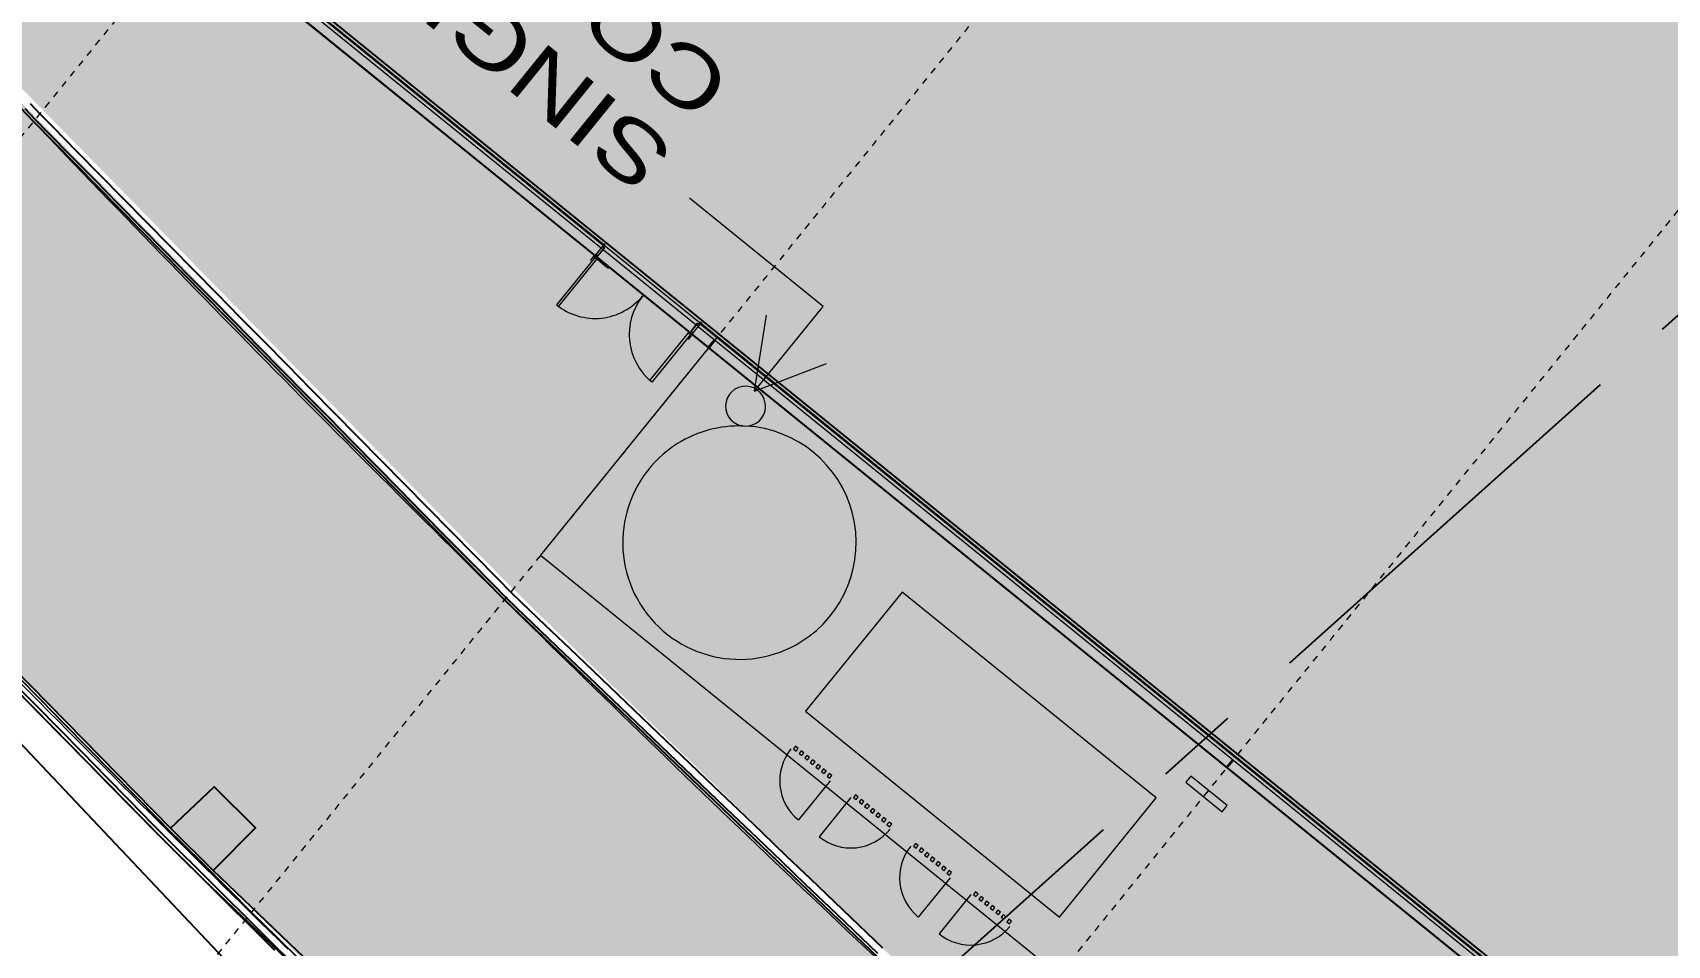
# Model space of a CAD drawing. Header units: metres. Extents: x 507649 to 508899, y 6966965 to 6967377.
# Drawn here: x 507821.78 to 507846.29, y 6967119.62 to 6967133.3 of the extents above; entities that cross this region are included whole.
import ezdxf

# ---------------------------------------------------------------- set-up
doc = ezdxf.new("R2010")
doc.units = ezdxf.units.M
for name, pattern in [('CENTER2', [10, 6.25, -1.25, 1.25, -1.25]), ('Grid Line', [2.1, 1.2, -0.3, 0.3, -0.3]), ('Overhead', [0.004, 0.0025, -0.0015])]:
    doc.linetypes.add(name, pattern=pattern)
doc.layers.get('DEFPOINTS').update_dxf_attribs({"color": 11})
doc.layers.add('_PROP-BDY', color=6, linetype='Continuous', plot=False)
for name, color, linetype, lineweight in [('A-DETL', 252, 'Continuous', 15), ('A-DOOR', 252, 'Continuous', 5), ('A-DOOR-FRAM', 252, 'Continuous', 5), ('A-FLOR', 252, 'Continuous', 5), ('A-FLOR-OVHD', 252, 'Overhead', 5), ('A-GENM', 252, 'Continuous', 5), ('A-WALL', 252, 'Continuous', 5), ('A-WALL-FNSH', 252, 'Continuous', 5), ('F-FIRE', 252, 'Continuous', 5), ('P-EQPM', 252, 'Continuous', 5)]:
    doc.layers.add(name, color=color, linetype=linetype, lineweight=lineweight)
for name, color, linetype in [('C_ARCH_BUILDING_OUTLINE', 5, 'Continuous'), ('C_TEXT_2.5', 7, 'Continuous'), ('EWS_BATTER TOP', 30, 'EARTHWORKS_Batter Ticks 1'), ('HATCH_PAVEMENT_CARPARK', 254, 'Continuous'), ('KRB_LIP', 6, 'Continuous'), ('PAV_CREST SAG', 2, 'Continuous'), ('STRINGS SWD', 81, 'Continuous')]:
    doc.layers.add(name, color=color, linetype=linetype)
doc.layers.add('C_HATCH_PR_BUILDING', color=7, linetype='Continuous', true_color=0xffffff)
doc.layers.add('HATCH_PAVEMENT_FOOTPATH', color=7, linetype='Continuous', true_color=0xffe8a3)
doc.layers.add('G-ANNO-TEXT', color=47, linetype='Continuous', lineweight=5, plot=False)
doc.layers.add('S-GRID', color=47, linetype='Continuous', lineweight=5, plot=False)
doc.styles.add('Arial', font='arial.ttf', dxfattribs={"width": 1.25, "height": 2.75})
doc.linetypes.add('EARTHWORKS_Batter Ticks 1', pattern='A,0.5,[9,ISOCP.shx,S=1,R=0,X=0,Y=0],3,[9,ISOCP.shx,S=0.5,R=0,X=0,Y=0],2.5', length=6)

# ---------------------------------------------------------------- blocks, each defined once
blk = doc.blocks.new('XD_HATCH')
at = {"layer": 'C_HATCH_PR_BUILDING'}
h = blk.add_hatch(color=256, dxfattribs=at)
h.dxf.hatch_style = 1
h.paths.add_polyline_path([(507766.711, 6967255.442), (507736.522, 6967229.203), (507736.707, 6967228.989), (507736.687, 6967228.971), (507782.566, 6967176.226), (507795.661, 6967161.161), (507797.004, 6967162.328), (507817.315, 6967142.708), (507816.19, 6967141.318), (507902.111, 6967071.732), (507911.801, 6967083.72), (507919.918, 6967093.76), (507927.265, 6967102.833), (507888.211, 6967134.462), (507891.102, 6967138.268), (507841.624, 6967217.742), (507824.766, 6967203.095), (507829.311, 6967190.607), (507825.752, 6967187.514), (507795.494, 6967222.404)])
at = {"layer": 'HATCH_PAVEMENT_CARPARK'}
h = blk.add_hatch(color=256, dxfattribs=at)
h.dxf.hatch_style = 1
edge = h.paths.add_edge_path()
edge.add_arc((507820.003, 6967266.085), 90.985, 212.49045, 214.43315, ccw=False)
edge.add_line((507743.26, 6967217.211), (507739.398, 6967223.586))
edge.add_line((507739.398, 6967223.586), (507735.794, 6967229.354))
edge.add_arc((507741.735, 6967233.063), 7.004, 130.4092, 211.9744, ccw=False)
edge.add_line((507737.195, 6967238.395), (507750.654, 6967250.094))
edge.add_line((507750.654, 6967250.094), (507741.05, 6967244.042))
edge.add_line((507741.05, 6967244.042), (507736.887, 6967241.488))
edge.add_line((507736.887, 6967241.488), (507736.596, 6967241.375))
edge.add_line((507736.596, 6967241.375), (507734.55, 6967240.12))
edge.add_line((507734.55, 6967240.12), (507731.321, 6967238.12))
edge.add_line((507731.321, 6967238.12), (507725.641, 6967234.654))
edge.add_line((507725.641, 6967234.654), (507731.043, 6967225.636))
edge.add_line((507731.043, 6967225.636), (507734.314, 6967220.406))
edge.add_line((507734.314, 6967220.406), (507740.71, 6967210.555))
edge.add_arc((507792.018, 6967243.469), 60.957, 212.67978, 223.00419)
edge.add_line((507747.44, 6967201.893), (507760.817, 6967187.542))
edge.add_line((507760.817, 6967187.542), (507809.449, 6967136.334))
edge.add_line((507809.449, 6967136.334), (507818.102, 6967127.228))
edge.add_line((507818.102, 6967127.228), (507823.852, 6967121.378))
edge.add_line((507823.852, 6967121.378), (507824.492, 6967120.745))
edge.add_arc((508006.447, 6967303.151), 257.643, 225.07103, 227.49079)
edge.add_line((507832.355, 6967113.225), (507846.232, 6967101.068))
edge.add_line((507846.232, 6967101.068), (507853.401, 6967095.287))
edge.add_line((507853.401, 6967095.287), (507861.259, 6967089.103))
edge.add_line((507861.259, 6967089.103), (507875.892, 6967078.04))
edge.add_line((507875.892, 6967078.04), (507894.996, 6967066.105))
edge.add_line((507894.996, 6967066.105), (507898.306, 6967064.422))
edge.add_arc((507903.258, 6967076.442), 13, 247.607, 320.5781)
edge.add_line((507913.301, 6967068.186), (507923.209, 6967080.381))
edge.add_line((507923.209, 6967080.381), (507928.884, 6967087.367))
edge.add_line((507928.884, 6967087.367), (507934.503, 6967094.285))
edge.add_arc((507925.6, 6967101.304), 11.338, 321.7466, 356.9562)
edge.add_arc((507925.051, 6967101.301), 11.886, 357.1121, 390.6511)
edge.add_line((507935.276, 6967107.361), (507928.355, 6967118.419))
edge.add_arc((507932.593, 6967121.072), 5, 172.2504, 212.042, ccw=False)
edge.add_line((507927.638, 6967121.746), (507927.905, 6967123.707))
edge.add_line((507927.905, 6967123.707), (507927.905, 6967123.707))
edge.add_line((507927.905, 6967123.707), (507928.222, 6967126.036))
edge.add_line((507928.222, 6967126.036), (507922.15, 6967126.731))
edge.add_line((507922.15, 6967126.731), (507921.982, 6967124.77))
edge.add_line((507921.982, 6967124.77), (507922.008, 6967120.889))
edge.add_arc((507933.653, 6967120.754), 11.645, 179.3346, 190.5058)
edge.add_arc((507935.181, 6967121.115), 13.214, 190.8395, 200.6804)
edge.add_arc((507934.907, 6967121.234), 13.001, 201.5983, 211.6011)
edge.add_line((507923.833, 6967114.422), (507928.422, 6967107.084))
edge.add_arc((507919.474, 6967101.5), 10.548, 18.5241, 31.9651, ccw=False)
edge.add_line((507929.475, 6967104.851), (507929.787, 6967103.654))
edge.add_line((507929.787, 6967103.654), (507929.949, 6967102.428))
edge.add_arc((507919.973, 6967101.735), 10, -10.2075, 3.9733, ccw=False)
edge.add_arc((507921.309, 6967101.319), 8.612, 334.462, 350.9422, ccw=False)
edge.add_line((507929.08, 6967097.606), (507928.501, 6967096.513))
edge.add_line((507928.501, 6967096.513), (507927.791, 6967095.501))
edge.add_line((507927.791, 6967095.501), (507924.256, 6967091.166))
edge.add_line((507924.256, 6967091.166), (507918.568, 6967084.191))
edge.add_line((507918.568, 6967084.191), (507911.58, 6967075.614))
edge.add_line((507911.58, 6967075.614), (507910.645, 6967074.541))
edge.add_line((507910.645, 6967074.541), (507910.131, 6967074.048))
edge.add_line((507910.131, 6967074.048), (507909.863, 6967073.813))
edge.add_line((507909.863, 6967073.813), (507909.587, 6967073.587))
edge.add_line((507909.587, 6967073.587), (507909.304, 6967073.367))
edge.add_line((507909.304, 6967073.367), (507909.013, 6967073.157))
edge.add_line((507909.013, 6967073.157), (507908.416, 6967072.764))
edge.add_line((507908.416, 6967072.764), (507907.795, 6967072.408))
edge.add_line((507907.795, 6967072.408), (507907.154, 6967072.091))
edge.add_line((507907.154, 6967072.091), (507906.825, 6967071.948))
edge.add_line((507906.825, 6967071.948), (507906.493, 6967071.814))
edge.add_line((507906.493, 6967071.814), (507905.816, 6967071.577))
edge.add_line((507905.816, 6967071.577), (507905.127, 6967071.382))
edge.add_line((507905.127, 6967071.382), (507904.429, 6967071.208))
edge.add_line((507904.429, 6967071.208), (507903.012, 6967071.034))
edge.add_line((507903.012, 6967071.034), (507901.581, 6967071.056))
edge.add_line((507901.581, 6967071.056), (507900.489, 6967071.127))
edge.add_line((507900.489, 6967071.127), (507899.41, 6967071.292))
edge.add_line((507899.41, 6967071.292), (507898.989, 6967071.383))
edge.add_line((507898.989, 6967071.383), (507898.134, 6967071.614))
edge.add_line((507898.134, 6967071.614), (507897.297, 6967071.904))
edge.add_line((507897.297, 6967071.904), (507895.368, 6967072.947))
edge.add_line((507895.368, 6967072.947), (507879.298, 6967082.987))
edge.add_line((507879.298, 6967082.987), (507866.995, 6967092.289))
edge.add_line((507866.995, 6967092.289), (507856.54, 6967100.453))
edge.add_line((507856.54, 6967100.453), (507836.168, 6967117.777))
edge.add_line((507836.168, 6967117.777), (507828.863, 6967124.875))
edge.add_line((507828.863, 6967124.875), (507821.037, 6967132.845))
edge.add_line((507821.037, 6967132.845), (507813.741, 6967140.457))
edge.add_line((507813.741, 6967140.457), (507815.658, 6967142.761))
edge.add_line((507815.658, 6967142.761), (507797.065, 6967160.683))
edge.add_line((507797.065, 6967160.683), (507795.715, 6967159.508))
edge.add_line((507795.715, 6967159.508), (507754.472, 6967202.936))
edge.add_line((507754.472, 6967202.936), (507751.459, 6967206.268))
edge.add_arc((507819.868, 6967266.093), 90.877, 214.4857, 221.17028, ccw=False)
at = {"layer": 'HATCH_PAVEMENT_FOOTPATH'}
h = blk.add_hatch(color=256, dxfattribs=at)
h.dxf.hatch_style = 1
h.paths.add_polyline_path([(507816.19, 6967141.318), (507817.315, 6967142.708), (507797.004, 6967162.328), (507795.661, 6967161.161), (507782.566, 6967176.226), (507736.687, 6967228.971), (507736.707, 6967228.989), (507736.521, 6967229.201), (507736.245, 6967228.918), (507736.554, 6967228.404), (507736.811, 6967227.975), (507737.068, 6967227.546), (507737.326, 6967227.118), (507737.583, 6967226.689), (507737.846, 6967226.25), (507738.098, 6967225.832), (507738.355, 6967225.403), (507738.613, 6967224.974), (507738.87, 6967224.546), (507739.128, 6967224.117), (507739.435, 6967223.606), (507739.647, 6967223.266), (507739.913, 6967222.842), (507740.178, 6967222.419), (507740.444, 6967221.995), (507740.709, 6967221.571), (507740.974, 6967221.147), (507741.24, 6967220.723), (507741.411, 6967220.45), (507741.505, 6967220.3), (507741.77, 6967219.876), (507742.035, 6967219.452), (507742.301, 6967219.028), (507742.566, 6967218.604), (507742.831, 6967218.18), (507743.096, 6967217.756), (507743.387, 6967217.291), (507743.629, 6967216.913), (507743.901, 6967216.494), (507744.224, 6967216), (507744.45, 6967215.66), (507744.728, 6967215.246), (507745.084, 6967214.723), (507745.292, 6967214.422), (507745.577, 6967214.012), (507745.865, 6967213.604), (507746.155, 6967213.198), (507746.447, 6967212.793), (507746.741, 6967212.39), (507747.038, 6967211.989), (507747.337, 6967211.589), (507747.638, 6967211.19), (507747.941, 6967210.794), (507748.246, 6967210.399), (507748.554, 6967210.006), (507748.863, 6967209.614), (507749.175, 6967209.224), (507749.489, 6967208.836), (507749.805, 6967208.45), (507750.123, 6967208.065), (507750.444, 6967207.683), (507750.766, 6967207.301), (507751.091, 6967206.922), (507751.417, 6967206.545), (507751.571, 6967206.368), (507751.748, 6967206.173), (507752.418, 6967205.431), (507753.089, 6967204.689), (507753.759, 6967203.947), (507754.582, 6967203.038), (507755.112, 6967202.479), (507755.8, 6967201.754), (507756.489, 6967201.029), (507757.178, 6967200.304), (507757.866, 6967199.579), (507758.555, 6967198.854), (507758.732, 6967198.667), (507759.244, 6967198.129), (507759.932, 6967197.404), (507760.621, 6967196.679), (507761.31, 6967195.953), (507761.998, 6967195.228), (507762.687, 6967194.503), (507763.375, 6967193.778), (507764.064, 6967193.053), (507764.753, 6967192.328), (507765.276, 6967191.777), (507765.441, 6967191.603), (507766.13, 6967190.878), (507766.819, 6967190.153), (507767.507, 6967189.428), (507768.196, 6967188.702), (507768.885, 6967187.977), (507769.573, 6967187.252), (507770.262, 6967186.527), (507770.951, 6967185.802), (507771.639, 6967185.077), (507772.328, 6967184.352), (507773.016, 6967183.627), (507773.705, 6967182.902), (507774.394, 6967182.176), (507775.082, 6967181.451), (507775.771, 6967180.726), (507776.46, 6967180.001), (507777.148, 6967179.276), (507777.837, 6967178.551), (507778.526, 6967177.826), (507779.214, 6967177.101), (507779.903, 6967176.376), (507780.591, 6967175.651), (507781.28, 6967174.925), (507781.969, 6967174.2), (507782.657, 6967173.475), (507783.346, 6967172.75), (507784.035, 6967172.025), (507784.723, 6967171.3), (507785.412, 6967170.575), (507786.101, 6967169.85), (507786.789, 6967169.125), (507787.478, 6967168.399), (507788.166, 6967167.674), (507788.855, 6967166.949), (507789.544, 6967166.224), (507790.232, 6967165.499), (507790.921, 6967164.774), (507791.61, 6967164.049), (507792.298, 6967163.324), (507792.987, 6967162.599), (507793.676, 6967161.874), (507794.364, 6967161.148), (507795.053, 6967160.423), (507795.725, 6967159.716), (507796.281, 6967160.199), (507797.07, 6967160.886), (507797.235, 6967160.727), (507797.955, 6967160.033), (507798.675, 6967159.339), (507799.395, 6967158.645), (507800.115, 6967157.951), (507800.835, 6967157.257), (507801.555, 6967156.563), (507802.275, 6967155.869), (507802.995, 6967155.175), (507803.715, 6967154.481), (507804.435, 6967153.787), (507805.155, 6967153.093), (507805.875, 6967152.399), (507806.595, 6967151.705), (507807.315, 6967151.011), (507808.035, 6967150.317), (507808.755, 6967149.623), (507809.475, 6967148.929), (507810.195, 6967148.235), (507810.915, 6967147.541), (507811.635, 6967146.847), (507812.355, 6967146.153), (507813.074, 6967145.459), (507813.794, 6967144.765), (507814.514, 6967144.071), (507815.234, 6967143.377), (507815.861, 6967142.774), (507815.606, 6967142.459), (507814.977, 6967141.681), (507814.348, 6967140.904), (507813.941, 6967140.466), (507814.091, 6967140.308), (507816.88, 6967137.44), (507817.569, 6967136.715), (507818.257, 6967135.99), (507818.946, 6967135.265), (507819.635, 6967134.54), (507820.323, 6967133.815), (507821.145, 6967132.95), (507821.708, 6967132.376), (507822.409, 6967131.662), (507823.11, 6967130.949), (507823.81, 6967130.235), (507824.511, 6967129.521), (507825.211, 6967128.808), (507825.912, 6967128.094), (507826.613, 6967127.381), (507827.313, 6967126.667), (507828.014, 6967125.954), (507828.714, 6967125.24), (507828.968, 6967124.982), (507829.423, 6967124.54), (507830.14, 6967123.843), (507830.858, 6967123.146), (507831.575, 6967122.449), (507832.292, 6967121.752), (507833.009, 6967121.055), (507833.726, 6967120.358), (507834.444, 6967119.662), (507835.161, 6967118.965), (507835.878, 6967118.268), (507836.269, 6967117.888), (507836.608, 6967117.6), (507837.37, 6967116.952), (507838.132, 6967116.304), (507838.893, 6967115.656), (507839.655, 6967115.009), (507840.417, 6967114.361), (507841.179, 6967113.713), (507841.941, 6967113.065), (507842.702, 6967112.417), (507843.464, 6967111.77), (507844.226, 6967111.122), (507844.988, 6967110.474), (507845.75, 6967109.826), (507846.511, 6967109.178), (507847.273, 6967108.531), (507848.035, 6967107.883), (507848.797, 6967107.235), (507849.559, 6967106.587), (507850.32, 6967105.939), (507851.082, 6967105.291), (507851.844, 6967104.644), (507852.606, 6967103.996), (507853.368, 6967103.348), (507854.129, 6967102.7), (507854.891, 6967102.052), (507855.653, 6967101.405), (507856.415, 6967100.757), (507856.635, 6967100.57), (507857.19, 6967100.136), (507857.979, 6967099.52), (507858.767, 6967098.905), (507859.555, 6967098.289), (507860.343, 6967097.674), (507861.131, 6967097.058), (507861.919, 6967096.443), (507862.707, 6967095.827), (507863.496, 6967095.212), (507864.284, 6967094.596), (507865.072, 6967093.981), (507865.86, 6967093.365), (507866.648, 6967092.75), (507867.086, 6967092.408), (507867.439, 6967092.141), (507868.236, 6967091.538), (507869.034, 6967090.935), (507869.832, 6967090.332), (507870.629, 6967089.729), (507871.427, 6967089.126), (507872.225, 6967088.523), (507873.022, 6967087.92), (507873.82, 6967087.317), (507874.618, 6967086.714), (507875.416, 6967086.111), (507876.213, 6967085.508), (507877.011, 6967084.905), (507877.809, 6967084.301), (507878.606, 6967083.698), (507879.394, 6967083.104), (507880.242, 6967082.574), (507881.09, 6967082.045), (507881.938, 6967081.515), (507882.786, 6967080.985), (507883.634, 6967080.455), (507884.482, 6967079.925), (507885.331, 6967079.395), (507886.179, 6967078.865), (507887.027, 6967078.335), (507887.875, 6967077.806), (507888.723, 6967077.276), (507889.571, 6967076.746), (507890.419, 6967076.216), (507890.786, 6967075.987), (507891.267, 6967075.686), (507892.115, 6967075.156), (507892.963, 6967074.626), (507893.811, 6967074.097), (507894.659, 6967073.567), (507895.507, 6967073.037), (507895.932, 6967072.787), (507896.368, 6967072.553), (507896.812, 6967072.337), (507897.264, 6967072.139), (507897.724, 6967071.959), (507898.191, 6967071.798), (507898.393, 6967071.735), (507898.664, 6967071.655), (507899.143, 6967071.532), (507899.625, 6967071.428), (507900.112, 6967071.343), (507900.602, 6967071.277), (507901.094, 6967071.232), (507901.587, 6967071.206), (507902.081, 6967071.2), (507902.575, 6967071.213), (507903.067, 6967071.247), (507903.173, 6967071.258), (507902.299, 6967071.964), (507902.111, 6967071.732)])
blk = doc.blocks.new('25027_BNP_Skygate Play-Sheet - 000101 - SITE PLAN')
at = {"layer": '_PROP-BDY'}
blk.add_line((-2260610.86, 4059443.92), (-2388364.28, 4033725.42), dxfattribs=at)
at = {"layer": 'A-DETL'}
for start, end in [(0, 180), (180, 0)]:
    blk.add_arc((-2374022.46, 4025012.86), 300, start, end, dxfattribs=at)
at = {"layer": 'A-DOOR'}
for p, q in [((-2379834.05, 4026781.33), (-2380080.29, 4027496.43)), ((-2379455.85, 4026911.56), (-2379702.08, 4027626.66)), ((-2379066.52, 4027019.17), (-2379113.79, 4027002.9)), ((-2379113.79, 4027002.9), (-2379097.52, 4026955.62)), ((-2379050.24, 4026971.9), (-2379066.52, 4027019.17)), ((-2378964.67, 4027054.24), (-2379011.95, 4027037.97)), ((-2379011.95, 4027037.97), (-2378995.67, 4026990.69)), ((-2378995.67, 4026990.69), (-2378948.39, 4027006.97)), ((-2378948.39, 4027006.97), (-2378964.67, 4027054.24)), ((-2378862.82, 4027089.32), (-2378910.1, 4027073.04)), ((-2378910.1, 4027073.04), (-2378893.82, 4027025.76)), ((-2378893.82, 4027025.76), (-2378846.54, 4027042.04)), ((-2378846.54, 4027042.04), (-2378862.82, 4027089.32)), ((-2378760.97, 4027124.39), (-2378808.25, 4027108.11)), ((-2378808.25, 4027108.11), (-2378791.97, 4027060.83)), ((-2378791.97, 4027060.83), (-2378744.69, 4027077.11)), ((-2378744.69, 4027077.11), (-2378760.97, 4027124.39)), ((-2381642.46, 4026158.63), (-2381888.69, 4026873.73)), ((-2379372.07, 4026913.96), (-2379419.34, 4026897.69)), ((-2379419.34, 4026897.69), (-2379403.06, 4026850.41)), ((-2379403.06, 4026850.41), (-2379355.79, 4026866.69)), ((-2379355.79, 4026866.69), (-2379372.07, 4026913.96)), ((-2379270.22, 4026949.03), (-2379317.49, 4026932.76)), ((-2379317.49, 4026932.76), (-2379301.21, 4026885.48)), ((-2379301.21, 4026885.48), (-2379253.94, 4026901.76)), ((-2379253.94, 4026901.76), (-2379270.22, 4026949.03)), ((-2379168.37, 4026984.1), (-2379215.64, 4026967.83)), ((-2379215.64, 4026967.83), (-2379199.36, 4026920.55)), ((-2379199.36, 4026920.55), (-2379152.09, 4026936.83)), ((-2379152.09, 4026936.83), (-2379168.37, 4026984.1)), ((-2379097.52, 4026955.62), (-2379050.24, 4026971.9)), ((-2382020.67, 4026028.4), (-2382266.9, 4026743.5)), ((-2380465.37, 4026537.5), (-2380512.65, 4026521.22)), ((-2380512.65, 4026521.22), (-2380496.37, 4026473.95)), ((-2380449.09, 4026490.22), (-2380465.37, 4026537.5)), ((-2380363.52, 4026572.57), (-2380410.8, 4026556.29)), ((-2380410.8, 4026556.29), (-2380394.52, 4026509.02)), ((-2380394.52, 4026509.02), (-2380347.24, 4026525.29)), ((-2380347.24, 4026525.29), (-2380363.52, 4026572.57)), ((-2380261.67, 4026607.64), (-2380308.95, 4026591.36)), ((-2380308.95, 4026591.36), (-2380292.67, 4026544.09)), ((-2380292.67, 4026544.09), (-2380245.4, 4026560.36)), ((-2380245.4, 4026560.36), (-2380261.67, 4026607.64)), ((-2380159.83, 4026642.71), (-2380207.1, 4026626.43)), ((-2380207.1, 4026626.43), (-2380190.82, 4026579.16)), ((-2380190.82, 4026579.16), (-2380143.55, 4026595.43)), ((-2380143.55, 4026595.43), (-2380159.83, 4026642.71)), ((-2380057.98, 4026677.78), (-2380105.25, 4026661.5)), ((-2380105.25, 4026661.5), (-2380088.97, 4026614.23)), ((-2380088.97, 4026614.23), (-2380041.7, 4026630.5)), ((-2380041.7, 4026630.5), (-2380057.98, 4026677.78)), ((-2379956.13, 4026712.85), (-2380003.4, 4026696.57)), ((-2380003.4, 4026696.57), (-2379987.12, 4026649.3)), ((-2379987.12, 4026649.3), (-2379939.85, 4026665.58)), ((-2379939.85, 4026665.58), (-2379956.13, 4026712.85)), ((-2379854.28, 4026747.92), (-2379901.55, 4026731.64)), ((-2379901.55, 4026731.64), (-2379885.28, 4026684.37)), ((-2379885.28, 4026684.37), (-2379838, 4026700.65)), ((-2379838, 4026700.65), (-2379854.28, 4026747.92)), ((-2371230.08, 4026611.53), (-2371267.9, 4026598.51)), ((-2371267.9, 4026598.51), (-2370968.37, 4025728.63)), ((-2370930.55, 4025741.66), (-2371230.08, 4026611.53)), ((-2381253.13, 4026266.25), (-2381300.41, 4026249.97)), ((-2381236.85, 4026218.97), (-2381253.13, 4026266.25)), ((-2381151.28, 4026301.32), (-2381198.56, 4026285.04)), ((-2381198.56, 4026285.04), (-2381182.28, 4026237.76)), ((-2381135, 4026254.04), (-2381151.28, 4026301.32)), ((-2381049.43, 4026336.39), (-2381096.71, 4026320.11)), ((-2381096.71, 4026320.11), (-2381080.43, 4026272.83)), ((-2381080.43, 4026272.83), (-2381033.16, 4026289.11)), ((-2381033.16, 4026289.11), (-2381049.43, 4026336.39)), ((-2380947.58, 4026371.46), (-2380994.86, 4026355.18)), ((-2380994.86, 4026355.18), (-2380978.58, 4026307.9)), ((-2380978.58, 4026307.9), (-2380931.31, 4026324.18)), ((-2380931.31, 4026324.18), (-2380947.58, 4026371.46)), ((-2380496.37, 4026473.95), (-2380449.09, 4026490.22)), ((-2381558.68, 4026161.04), (-2381605.95, 4026144.76)), ((-2381605.95, 4026144.76), (-2381589.68, 4026097.48)), ((-2381589.68, 4026097.48), (-2381542.4, 4026113.76)), ((-2381542.4, 4026113.76), (-2381558.68, 4026161.04)), ((-2381456.83, 4026196.11), (-2381504.1, 4026179.83)), ((-2381504.1, 4026179.83), (-2381487.83, 4026132.55)), ((-2381487.83, 4026132.55), (-2381440.55, 4026148.83)), ((-2381440.55, 4026148.83), (-2381456.83, 4026196.11)), ((-2381354.98, 4026231.18), (-2381402.26, 4026214.9)), ((-2381402.26, 4026214.9), (-2381385.98, 4026167.62)), ((-2381385.98, 4026167.62), (-2381338.7, 4026183.9)), ((-2381338.7, 4026183.9), (-2381354.98, 4026231.18)), ((-2381300.41, 4026249.97), (-2381284.13, 4026202.69)), ((-2381284.13, 4026202.69), (-2381236.85, 4026218.97)), ((-2381182.28, 4026237.76), (-2381135, 4026254.04)), ((-2372971.72, 4026011.82), (-2372933.9, 4026024.84)), ((-2372933.9, 4026024.84), (-2372634.37, 4025154.97)), ((-2382651.98, 4025784.57), (-2382699.26, 4025768.29)), ((-2382635.71, 4025737.3), (-2382651.98, 4025784.57)), ((-2382550.14, 4025819.64), (-2382597.41, 4025803.36)), ((-2382597.41, 4025803.36), (-2382581.13, 4025756.09)), ((-2382581.13, 4025756.09), (-2382533.86, 4025772.37)), ((-2382533.86, 4025772.37), (-2382550.14, 4025819.64)), ((-2382448.29, 4025854.71), (-2382495.56, 4025838.43)), ((-2382495.56, 4025838.43), (-2382479.28, 4025791.16)), ((-2382479.28, 4025791.16), (-2382432.01, 4025807.44)), ((-2382432.01, 4025807.44), (-2382448.29, 4025854.71)), ((-2382346.44, 4025889.78), (-2382393.71, 4025873.5)), ((-2382393.71, 4025873.5), (-2382377.43, 4025826.23)), ((-2382377.43, 4025826.23), (-2382330.16, 4025842.51)), ((-2382330.16, 4025842.51), (-2382346.44, 4025889.78)), ((-2382244.59, 4025924.85), (-2382291.86, 4025908.57)), ((-2382291.86, 4025908.57), (-2382275.59, 4025861.3)), ((-2382275.59, 4025861.3), (-2382228.31, 4025877.58)), ((-2382228.31, 4025877.58), (-2382244.59, 4025924.85)), ((-2382142.74, 4025959.92), (-2382190.02, 4025943.64)), ((-2382190.02, 4025943.64), (-2382173.74, 4025896.37)), ((-2382173.74, 4025896.37), (-2382126.46, 4025912.65)), ((-2382126.46, 4025912.65), (-2382142.74, 4025959.92)), ((-2382040.89, 4025994.99), (-2382088.17, 4025978.71)), ((-2382088.17, 4025978.71), (-2382071.89, 4025931.44)), ((-2382071.89, 4025931.44), (-2382024.61, 4025947.72)), ((-2382024.61, 4025947.72), (-2382040.89, 4025994.99)), ((-2372672.19, 4025141.95), (-2372971.72, 4026011.82)), ((-2382699.26, 4025768.29), (-2382682.98, 4025721.02)), ((-2382682.98, 4025721.02), (-2382635.71, 4025737.3)), ((-2370968.37, 4025728.63), (-2370930.55, 4025741.66)), ((-2372634.37, 4025154.97), (-2372672.19, 4025141.95))]:
    blk.add_line(p, q, dxfattribs=at)
for centre, radius, start, end in [((-2379834.05, 4026781.33), 756.31, 109.000407, 199.000407), ((-2379455.85, 4026911.56), 756.31, 19.000407, 109.000407), ((-2381642.46, 4026158.63), 756.31, 19.000407, 109.000407), ((-2382020.67, 4026028.4), 756.31, 109.000407, 199.000407), ((-2370930.55, 4025741.66), 920, 109.000407, 199.000407), ((-2372672.19, 4025141.95), 920, 19.000407, 109.000407)]:
    blk.add_arc(centre, radius, start, end, dxfattribs=at)
at = {"layer": 'A-DOOR-FRAM'}
for p, q in [((-2370938.95, 4025695.4), (-2370915.31, 4025703.54)), ((-2370915.31, 4025703.54), (-2370938.95, 4025695.4)), ((-2370887.83, 4025546.95), (-2370938.95, 4025695.4)), ((-2370912.77, 4025702.3), (-2370936.4, 4025694.16)), ((-2370936.4, 4025694.16), (-2370912.77, 4025702.3)), ((-2370936.4, 4025694.16), (-2370886.59, 4025549.5)), ((-2370928.66, 4025742.31), (-2370909.75, 4025748.82)), ((-2370909.75, 4025748.82), (-2370928.66, 4025742.31)), ((-2370915.31, 4025703.54), (-2370928.66, 4025742.31)), ((-2370928.66, 4025742.31), (-2370915.31, 4025703.54)), ((-2370910.99, 4025746.28), (-2370926.11, 4025741.07)), ((-2370926.11, 4025741.07), (-2370910.99, 4025746.28)), ((-2370926.11, 4025741.07), (-2370912.77, 4025702.3)), ((-2370912.77, 4025702.3), (-2370926.11, 4025741.07)), ((-2370920.02, 4025732.59), (-2370907.73, 4025736.82)), ((-2370907.73, 4025736.82), (-2370920.02, 4025732.59)), ((-2370919.37, 4025730.7), (-2370920.02, 4025732.59)), ((-2370920.02, 4025732.59), (-2370919.37, 4025730.7)), ((-2370905.19, 4025735.58), (-2370919.37, 4025730.7)), ((-2370919.37, 4025730.7), (-2370905.19, 4025735.58)), ((-2370907.73, 4025736.82), (-2370910.99, 4025746.28)), ((-2370910.99, 4025746.28), (-2370907.73, 4025736.82)), ((-2370909.75, 4025748.82), (-2370905.19, 4025735.58)), ((-2370905.19, 4025735.58), (-2370909.75, 4025748.82)), ((-2370864.19, 4025555.09), (-2370887.83, 4025546.95)), ((-2370887.83, 4025546.95), (-2370864.19, 4025555.09)), ((-2370886.59, 4025549.5), (-2370862.95, 4025557.64)), ((-2370862.95, 4025557.64), (-2370886.59, 4025549.5)), ((-2370850.84, 4025516.33), (-2370864.19, 4025555.09)), ((-2370864.19, 4025555.09), (-2370850.84, 4025516.33)), ((-2370862.95, 4025557.64), (-2370849.6, 4025518.87)), ((-2370849.6, 4025518.87), (-2370862.95, 4025557.64)), ((-2370850.67, 4025531.19), (-2370836.49, 4025536.08)), ((-2370836.49, 4025536.08), (-2370850.67, 4025531.19)), ((-2370850.02, 4025529.3), (-2370850.67, 4025531.19)), ((-2370850.67, 4025531.19), (-2370850.02, 4025529.3)), ((-2370837.73, 4025533.53), (-2370850.02, 4025529.3)), ((-2370850.02, 4025529.3), (-2370837.73, 4025533.53)), ((-2370834.48, 4025524.08), (-2370837.73, 4025533.53)), ((-2370837.73, 4025533.53), (-2370834.48, 4025524.08)), ((-2370836.49, 4025536.08), (-2370831.93, 4025522.84)), ((-2370831.93, 4025522.84), (-2370836.49, 4025536.08)), ((-2370831.93, 4025522.84), (-2370850.84, 4025516.33)), ((-2370850.84, 4025516.33), (-2370831.93, 4025522.84)), ((-2370849.6, 4025518.87), (-2370834.48, 4025524.08)), ((-2370834.48, 4025524.08), (-2370849.6, 4025518.87)), ((-2372692.99, 4025134.78), (-2372674.08, 4025141.3)), ((-2372692.99, 4025134.78), (-2372674.08, 4025141.3)), ((-2372688.43, 4025121.55), (-2372692.99, 4025134.78)), ((-2372692.99, 4025134.78), (-2372688.43, 4025121.55)), ((-2372675.32, 4025138.75), (-2372690.45, 4025133.54)), ((-2372675.32, 4025138.75), (-2372690.45, 4025133.54)), ((-2372690.45, 4025133.54), (-2372687.19, 4025124.09)), ((-2372687.19, 4025124.09), (-2372690.45, 4025133.54)), ((-2372674.25, 4025126.43), (-2372688.43, 4025121.55)), ((-2372674.25, 4025126.43), (-2372688.43, 4025121.55)), ((-2372687.19, 4025124.09), (-2372674.9, 4025128.32)), ((-2372687.19, 4025124.09), (-2372674.9, 4025128.32)), ((-2372661.97, 4025099.99), (-2372675.32, 4025138.75)), ((-2372675.32, 4025138.75), (-2372661.97, 4025099.99)), ((-2372674.9, 4025128.32), (-2372674.25, 4025126.43)), ((-2372674.25, 4025126.43), (-2372674.9, 4025128.32)), ((-2372674.08, 4025141.3), (-2372660.73, 4025102.53)), ((-2372660.73, 4025102.53), (-2372674.08, 4025141.3)), ((-2372638.33, 4025108.13), (-2372661.97, 4025099.99)), ((-2372638.33, 4025108.13), (-2372661.97, 4025099.99)), ((-2372660.73, 4025102.53), (-2372637.09, 4025110.67)), ((-2372660.73, 4025102.53), (-2372637.09, 4025110.67)), ((-2372588.52, 4024963.46), (-2372638.33, 4025108.13)), ((-2372637.09, 4025110.67), (-2372585.98, 4024962.22)), ((-2372619.74, 4024922.04), (-2372605.55, 4024926.93)), ((-2372619.74, 4024922.04), (-2372605.55, 4024926.93)), ((-2372615.18, 4024908.81), (-2372619.74, 4024922.04)), ((-2372619.74, 4024922.04), (-2372615.18, 4024908.81)), ((-2372604.9, 4024925.03), (-2372617.19, 4024920.8)), ((-2372604.9, 4024925.03), (-2372617.19, 4024920.8)), ((-2372617.19, 4024920.8), (-2372613.94, 4024911.35)), ((-2372613.94, 4024911.35), (-2372617.19, 4024920.8)), ((-2372596.27, 4024915.32), (-2372615.18, 4024908.81)), ((-2372596.27, 4024915.32), (-2372615.18, 4024908.81)), ((-2372613.94, 4024911.35), (-2372598.81, 4024916.56)), ((-2372613.94, 4024911.35), (-2372598.81, 4024916.56)), ((-2372612.16, 4024955.32), (-2372588.52, 4024963.46)), ((-2372612.16, 4024955.32), (-2372588.52, 4024963.46)), ((-2372598.81, 4024916.56), (-2372612.16, 4024955.32)), ((-2372612.16, 4024955.32), (-2372598.81, 4024916.56)), ((-2372585.98, 4024962.22), (-2372609.62, 4024954.08)), ((-2372585.98, 4024962.22), (-2372609.62, 4024954.08)), ((-2372609.62, 4024954.08), (-2372596.27, 4024915.32)), ((-2372596.27, 4024915.32), (-2372609.62, 4024954.08)), ((-2372605.55, 4024926.93), (-2372604.9, 4024925.03)), ((-2372604.9, 4024925.03), (-2372605.55, 4024926.93))]:
    blk.add_line(p, q, dxfattribs=at)
at = {"layer": 'A-FLOR', "flags": 128}
for points in [[(-2370936.77, 4025827.3), (-2370924.39, 4025791.36), (-2370910.92, 4025752.23)], [(-2370910.92, 4025752.23), (-2371109.06, 4025684), (-2371176.75, 4025660.69)], [(-2372695.27, 4025141.4), (-2372707.64, 4025177.32), (-2372720.01, 4025213.26)]]:
    blk.add_lwpolyline(points, dxfattribs=at)
at = {"layer": 'A-FLOR'}
for points in [[(-2377290.66, 4035145.23), (-2373268.13, 4036119.5), (-2369227.65, 4037019.51), (-2365171.85, 4037844.67)], [(-2363579.77, 4032045.66), (-2367507.74, 4031246.51), (-2371421.36, 4030377.04), (-2375318.17, 4029437.86)]]:
    blk.add_open_spline(points, degree=3, dxfattribs=at)
blk.add_open_spline([(-2375318.17, 4029437.86), (-2379214.98, 4028498.68), (-2390854.93, 4025472), (-2402321.21, 4021823.3), (-2409868.75, 4019120.55)], degree=3, knots=[-0.75, -0.75, -0.75, -0.75, -0.5, 0, 0, 0, 0], dxfattribs=at)
at = {"layer": 'A-FLOR-OVHD'}
blk.add_line((-2458270.57, 3995651.52), (-2354074.67, 4031529.87), dxfattribs=at)
at = {"layer": 'A-GENM'}
for p, q in [((-2378378.46, 4026672.74), (-2383011.5, 4025077.46)), ((-2377629.65, 4024498.05), (-2378378.46, 4026672.74)), ((-2383011.5, 4025077.46), (-2382262.69, 4022902.77)), ((-2382262.69, 4022902.77), (-2377629.65, 4024498.05))]:
    blk.add_line(p, q, dxfattribs=at)
at = {"layer": 'A-WALL'}
for p, q in [((-2356461.49, 4030549.36), (-2370865.48, 4025589.55)), ((-2356445.21, 4030502.08), (-2370849.2, 4025542.28)), ((-2374287.3, 4028800.44), (-2409744.16, 4016591.38)), ((-2372985, 4025018.37), (-2374287.3, 4028800.44)), ((-2363545.78, 4028268.63), (-2370914.32, 4025731.38)), ((-2372967.85, 4025024.27), (-2370914.32, 4025731.38)), ((-2370846.27, 4025533.77), (-2372610.61, 4024926.24)), ((-2370898.57, 4025578.16), (-2372596.72, 4024993.42)), ((-2370914.32, 4025731.38), (-2370849.2, 4025542.28)), ((-2370865.48, 4025589.55), (-2370897.06, 4025578.68)), ((-2372613.54, 4024934.75), (-2372678.65, 4025123.86)), ((-2372629.82, 4024982.03), (-2411063.16, 4011748.06)), ((-2372613.54, 4024934.75), (-2411046.88, 4011700.79)), ((-2373000.94, 4025012.88), (-2382423.01, 4021768.53)), ((-2373000.94, 4025012.88), (-2372985, 4025018.37)), ((-2372988.23, 4025006.68), (-2373000.94, 4025012.88)), ((-2372942.65, 4024874.31), (-2372988.23, 4025006.68)), ((-2372967.85, 4025024.27), (-2372985, 4025018.37)), ((-2372967.85, 4025024.27), (-2372974.05, 4025011.56)), ((-2372974.05, 4025011.56), (-2372928.47, 4024879.19)), ((-2372598.23, 4024992.9), (-2372629.82, 4024982.03)), ((-2382456.11, 4021757.13), (-2391878.18, 4018512.78)), ((-2382456.11, 4021757.13), (-2382423.01, 4021768.53)), ((-2382443.4, 4021750.93), (-2382456.11, 4021757.13)), ((-2382397.82, 4021618.56), (-2382443.4, 4021750.93)), ((-2382423.01, 4021768.53), (-2382429.21, 4021755.82)), ((-2382429.21, 4021755.82), (-2382383.63, 4021623.44))]:
    blk.add_line(p, q, dxfattribs=at)
at = {"layer": 'A-WALL-FNSH'}
for p, q in [((-2370846.27, 4025533.77), (-2356442.28, 4030493.57)), ((-2370849.2, 4025542.28), (-2370846.27, 4025533.77)), ((-2411043.95, 4011692.28), (-2372610.61, 4024926.24)), ((-2372610.61, 4024926.24), (-2372613.54, 4024934.75))]:
    blk.add_line(p, q, dxfattribs=at)
at = {"layer": 'F-FIRE'}
for p, q in [((-2382300.75, 4022402.93), (-2382962.61, 4022175.03)), ((-2382261.68, 4022289.47), (-2382300.75, 4022402.93)), ((-2382962.61, 4022175.03), (-2382923.55, 4022061.56)), ((-2382923.55, 4022061.56), (-2382261.68, 4022289.47))]:
    blk.add_line(p, q, dxfattribs=at)
for start, end in [(94.000407, 124.000407), (274.000407, 304.000407)]:
    blk.add_arc((-2382612.15, 4022232.25), 60, start, end, dxfattribs=at)
at = {"layer": 'G-ANNO-TEXT'}
for p, q in [((-2373902.89, 4024780.4), (-2374123.21, 4023646.91)), ((-2373902.89, 4024780.4), (-2373031.42, 4024022.85)), ((-2373902.89, 4024780.4), (-2373369.96, 4023232.69)), ((-2373369.96, 4023232.69), (-2370932.07, 4024072.14))]:
    blk.add_line(p, q, dxfattribs=at)
at = {"layer": 'P-EQPM'}
for start, end in [(0, 180), (180, 324.784993), (326.28324, 0)]:
    blk.add_arc((-2375708.39, 4026173.63), 1750, start, end, dxfattribs=at)
at = {"layer": 'S-GRID', "linetype": 'Grid Line'}
for p, q in [((-2342615.57, 3967536.09), (-2376775.91, 4066742.63)), ((-2353191.81, 3967536.09), (-2386231.08, 4063486.88)), ((-2363768.04, 3967536.09), (-2395686.24, 4060231.14)), ((-2350761.18, 4032670.82), (-2480207.7, 3988097.78))]:
    blk.add_line(p, q, dxfattribs=at)
at = {"layer": 'G-ANNO-TEXT', "char_height": 900, "attachment_point": 1, "rotation": 19.000407, "style": 'Arial'}
for s, insert, width in [('SINGLE PHASE ', (-2370511.27, 4024692.97), 11343.8781), ('CONNECTION', (-2370059.03, 4023379.59), 10021.0938)]:
    blk.add_mtext(s, dxfattribs=dict(at, insert=insert, width=width))
blk = doc.blocks.new('XE_ARCH')
at = {"xscale": 0.001, "yscale": 0.001, "zscale": 0.001, "rotation": 121.996}
blk.add_blockref('25027_BNP_Skygate Play-Sheet - 000101 - SITE PLAN', (509988.126, 6971273.77), dxfattribs=at)
at = {"layer": 'DEFPOINTS'}
blk.add_lwpolyline([(507766.713, 6967255.443), (507736.522, 6967229.203), (507795.661, 6967161.161), (507797.005, 6967162.329), (507817.315, 6967142.708), (507816.19, 6967141.319), (507902.084, 6967071.741), (507927.265, 6967102.832), (507888.211, 6967134.463), (507891.284, 6967138.257), (507841.636, 6967217.752), (507824.767, 6967203.096), (507829.281, 6967190.691), (507825.699, 6967187.577), (507766.713, 6967255.443)], dxfattribs=at)
blk = doc.blocks.new('XD_DESIGN BASE_1')
at = {"layer": 'C_ARCH_BUILDING_OUTLINE', "elevation": 5.24}
blk.add_lwpolyline([(507902.095, 6967072.072), (507919.667, 6967093.787), (507918.626, 6967094.631), (507925.899, 6967103.612), (507888.008, 6967134.433), (507891.102, 6967138.268), (507841.557, 6967217.483), (507824.94, 6967203.05), (507829.494, 6967190.536), (507825.676, 6967187.216), (507825.561, 6967187.348), (507766.697, 6967255.23), (507751.828, 6967242.078), (507736.783, 6967229.129), (507754.43, 6967208.841), (507781.975, 6967177.135), (507795.754, 6967161.44), (507797.064, 6967162.579), (507797.288, 6967162.407), (507817.659, 6967142.729), (507816.547, 6967141.356), (507902.095, 6967072.072)], dxfattribs=at)
at = {"layer": 'C_ARCH_BUILDING_OUTLINE'}
blk.add_polyline3d([(507736.687, 6967228.971, 5.19), (507745.146, 6967219.279, 5.19), (507746.37, 6967217.871, 5.19), (507754.234, 6967208.823, 5.19), (507768.143, 6967192.82, 5.19), (507769.367, 6967191.412, 5.19), (507782.566, 6967176.226, 5.19), (507783.803, 6967174.803, 5.19), (507795.661, 6967161.161, 5.19), (507797.004, 6967162.328, 5.19), (507800.245, 6967159.197, 5.19), (507802.403, 6967157.113, 5.19), (507804.136, 6967155.438, 5.19), (507805.478, 6967154.142, 5.19), (507817.315, 6967142.708, 5.19), (507816.19, 6967141.318, 5.19), (507816.927, 6967140.721, 5.19), (507818.377, 6967139.547, 5.19), (507830.216, 6967129.959, 5.19), (507831.666, 6967128.784, 5.19), (507861.059, 6967104.979, 5.19), (507863.254, 6967103.202, 5.19)], dxfattribs=at)
at = {"layer": 'EWS_BATTER TOP'}
blk.add_polyline3d([(507846.103, 6967100.914, 5.086), (507832.222, 6967113.076, 4.994), (507824.351, 6967120.603, 4.94), (507824.351, 6967120.603, 4.94), (507823.71, 6967121.237, 4.94), (507817.959, 6967127.089, 4.985), (507809.304, 6967136.196, 5.048), (507802.418, 6967143.447, 5.098), (507791.219, 6967155.239, 5.017), (507776.471, 6967170.768, 4.91), (507775.851, 6967171.421, 4.91), (507760.671, 6967187.405, 5.021), (507747.294, 6967201.757, 5.119), (507743.722, 6967205.95, 5.086), (507740.542, 6967210.447, 5.053), (507740.542, 6967210.447, 5.053), (507734.144, 6967220.3, 4.982), (507730.872, 6967225.532, 4.921), (507730.871, 6967225.534, 4.921), (507725.521, 6967234.465, 4.517)], dxfattribs=at)
at = {"layer": 'KRB_LIP'}
for points in [[(507858.979, 6967098.438, 4.98), (507851.174, 6967104.69, 4.98), (507843.547, 6967111.161, 4.98), (507836.107, 6967117.864, 4.98), (507828.856, 6967124.8, 4.98), (507821.796, 6967131.971, 4.98), (507813.741, 6967140.457, 5), (507815.6, 6967142.752, 5.03), (507797.015, 6967160.682, 5.034), (507795.665, 6967159.508, 5.016), (507765.167, 6967191.673, 5.015), (507758.623, 6967198.564, 5.008), (507754.472, 6967202.936, 5.008), (507751.459, 6967206.268, 5.008), (507748.088, 6967210.358, 5.008), (507744.961, 6967214.638, 5.008), (507744.961, 6967214.638, 5.008), (507743.26, 6967217.211, 5.008), (507743.26, 6967217.211, 5.008), (507739.306, 6967223.529, 5.015)], [(507846.232, 6967101.068, 4.977), (507832.355, 6967113.225, 4.884), (507824.492, 6967120.745, 4.83), (507824.492, 6967120.745, 4.83), (507823.852, 6967121.378, 4.83), (507818.102, 6967127.228, 4.876), (507809.449, 6967136.334, 4.938), (507802.563, 6967143.585, 4.988), (507791.364, 6967155.376, 4.907), (507776.616, 6967170.906, 4.8), (507775.996, 6967171.559, 4.8), (507760.817, 6967187.542, 4.911), (507747.44, 6967201.893, 5.009), (507743.88, 6967206.073, 4.976), (507740.71, 6967210.555, 4.943), (507740.71, 6967210.555, 4.943), (507734.314, 6967220.406, 4.873), (507731.043, 6967225.636, 4.811), (507726.104, 6967233.882, 4.407), (507725.641, 6967234.654, 4.407)]]:
    blk.add_polyline3d(points, dxfattribs=at)
at = {"layer": 'PAV_CREST SAG'}
for points in [[(507834.457, 6967119.498, 5.13), (507834.096, 6967119.844, 5.13), (507833.734, 6967120.19, 5.13), (507833.373, 6967120.535, 5.13), (507833.012, 6967120.881, 5.13), (507832.65, 6967121.226, 5.13), (507832.289, 6967121.572, 5.13), (507831.928, 6967121.918, 5.13), (507831.567, 6967122.263, 5.13), (507831.205, 6967122.609, 5.13), (507830.844, 6967122.955, 5.13), (507830.483, 6967123.3, 5.13), (507830.121, 6967123.646, 5.13), (507829.76, 6967123.991, 5.13), (507829.399, 6967124.337, 5.13), (507829.037, 6967124.683, 5.13), (507828.884, 6967124.829, 5.13), (507828.683, 6967125.034, 5.13), (507828.332, 6967125.39, 5.13), (507827.981, 6967125.746, 5.13), (507827.631, 6967126.102, 5.13), (507827.28, 6967126.459, 5.13), (507826.929, 6967126.815, 5.13), (507826.578, 6967127.171, 5.13), (507826.227, 6967127.528, 5.13), (507825.876, 6967127.884, 5.13), (507825.526, 6967128.24, 5.13), (507825.175, 6967128.596, 5.13), (507824.824, 6967128.953, 5.13), (507824.473, 6967129.309, 5.13), (507824.122, 6967129.665, 5.13), (507823.772, 6967130.021, 5.13), (507823.421, 6967130.378, 5.13), (507823.07, 6967130.734, 5.13), (507822.719, 6967131.09, 5.13), (507822.368, 6967131.447, 5.13), (507822.018, 6967131.803, 5.13), (507821.824, 6967131.999, 5.13), (507821.67, 6967132.161, 5.13)], [(507834.457, 6967119.498, 5.13), (507834.096, 6967119.844, 5.13), (507833.734, 6967120.19, 5.13), (507833.373, 6967120.535, 5.13), (507833.012, 6967120.881, 5.13), (507832.65, 6967121.226, 5.13), (507832.289, 6967121.572, 5.13), (507831.928, 6967121.918, 5.13), (507831.567, 6967122.263, 5.13), (507831.205, 6967122.609, 5.13), (507830.844, 6967122.955, 5.13), (507830.483, 6967123.3, 5.13), (507830.121, 6967123.646, 5.13), (507829.76, 6967123.991, 5.13), (507829.399, 6967124.337, 5.13), (507829.037, 6967124.683, 5.13), (507828.884, 6967124.829, 5.13), (507828.683, 6967125.034, 5.13), (507828.332, 6967125.39, 5.13), (507827.981, 6967125.746, 5.13), (507827.631, 6967126.102, 5.13), (507827.28, 6967126.459, 5.13), (507826.929, 6967126.815, 5.13), (507826.578, 6967127.171, 5.13), (507826.227, 6967127.528, 5.13), (507825.876, 6967127.884, 5.13), (507825.526, 6967128.24, 5.13), (507825.175, 6967128.596, 5.13), (507824.824, 6967128.953, 5.13), (507824.473, 6967129.309, 5.13), (507824.122, 6967129.665, 5.13), (507823.772, 6967130.021, 5.13), (507823.421, 6967130.378, 5.13), (507823.07, 6967130.734, 5.13), (507822.719, 6967131.09, 5.13), (507822.368, 6967131.447, 5.13), (507822.018, 6967131.803, 5.13), (507821.824, 6967131.999, 5.13), (507821.67, 6967132.161, 5.13)], [(507834.457, 6967119.498, 5.13), (507834.096, 6967119.844, 5.13), (507833.734, 6967120.19, 5.13), (507833.373, 6967120.535, 5.13), (507833.012, 6967120.881, 5.13), (507832.65, 6967121.226, 5.13), (507832.289, 6967121.572, 5.13), (507831.928, 6967121.918, 5.13), (507831.567, 6967122.263, 5.13), (507831.205, 6967122.609, 5.13), (507830.844, 6967122.955, 5.13), (507830.483, 6967123.3, 5.13), (507830.121, 6967123.646, 5.13), (507829.76, 6967123.991, 5.13), (507829.399, 6967124.337, 5.13), (507829.037, 6967124.683, 5.13), (507828.884, 6967124.829, 5.13), (507828.683, 6967125.034, 5.13), (507828.332, 6967125.39, 5.13), (507827.981, 6967125.746, 5.13), (507827.631, 6967126.102, 5.13), (507827.28, 6967126.459, 5.13), (507826.929, 6967126.815, 5.13), (507826.578, 6967127.171, 5.13), (507826.227, 6967127.528, 5.13), (507825.876, 6967127.884, 5.13), (507825.526, 6967128.24, 5.13), (507825.175, 6967128.596, 5.13), (507824.824, 6967128.953, 5.13), (507824.473, 6967129.309, 5.13), (507824.122, 6967129.665, 5.13), (507823.772, 6967130.021, 5.13), (507823.421, 6967130.378, 5.13), (507823.07, 6967130.734, 5.13), (507822.719, 6967131.09, 5.13), (507822.368, 6967131.447, 5.13), (507822.018, 6967131.803, 5.13), (507821.824, 6967131.999, 5.13), (507821.67, 6967132.161, 5.13)], [(507834.533, 6967119.578, 5.13), (507834.172, 6967119.923, 5.13), (507833.81, 6967120.269, 5.13), (507833.449, 6967120.615, 5.13), (507833.088, 6967120.96, 5.13), (507832.726, 6967121.306, 5.13), (507832.365, 6967121.652, 5.13), (507832.004, 6967121.997, 5.13), (507831.643, 6967122.343, 5.13), (507831.281, 6967122.688, 5.13), (507830.92, 6967123.034, 5.13), (507830.559, 6967123.38, 5.13), (507830.197, 6967123.725, 5.13), (507829.836, 6967124.071, 5.13), (507829.475, 6967124.417, 5.13), (507829.113, 6967124.762, 5.13), (507828.962, 6967124.907, 5.13), (507828.761, 6967125.111, 5.13), (507828.411, 6967125.467, 5.13), (507828.06, 6967125.823, 5.13), (507827.709, 6967126.18, 5.13), (507827.358, 6967126.536, 5.13), (507827.007, 6967126.892, 5.13), (507826.656, 6967127.248, 5.13), (507826.306, 6967127.605, 5.13), (507825.955, 6967127.961, 5.13), (507825.604, 6967128.317, 5.13), (507825.253, 6967128.674, 5.13), (507824.902, 6967129.03, 5.13), (507824.552, 6967129.386, 5.13), (507824.201, 6967129.742, 5.13), (507823.85, 6967130.099, 5.13), (507823.499, 6967130.455, 5.13), (507823.148, 6967130.811, 5.13), (507822.798, 6967131.167, 5.13), (507822.447, 6967131.524, 5.13), (507822.096, 6967131.88, 5.13), (507821.903, 6967132.075, 5.13), (507821.75, 6967132.237, 5.13)], [(507834.533, 6967119.578, 5.13), (507834.172, 6967119.923, 5.13), (507833.81, 6967120.269, 5.13), (507833.449, 6967120.615, 5.13), (507833.088, 6967120.96, 5.13), (507832.726, 6967121.306, 5.13), (507832.365, 6967121.652, 5.13), (507832.004, 6967121.997, 5.13), (507831.643, 6967122.343, 5.13), (507831.281, 6967122.688, 5.13), (507830.92, 6967123.034, 5.13), (507830.559, 6967123.38, 5.13), (507830.197, 6967123.725, 5.13), (507829.836, 6967124.071, 5.13), (507829.475, 6967124.417, 5.13), (507829.113, 6967124.762, 5.13), (507828.962, 6967124.907, 5.13), (507828.761, 6967125.111, 5.13), (507828.411, 6967125.467, 5.13), (507828.06, 6967125.823, 5.13), (507827.709, 6967126.18, 5.13), (507827.358, 6967126.536, 5.13), (507827.007, 6967126.892, 5.13), (507826.656, 6967127.248, 5.13), (507826.306, 6967127.605, 5.13), (507825.955, 6967127.961, 5.13), (507825.604, 6967128.317, 5.13), (507825.253, 6967128.674, 5.13), (507824.902, 6967129.03, 5.13), (507824.552, 6967129.386, 5.13), (507824.201, 6967129.742, 5.13), (507823.85, 6967130.099, 5.13), (507823.499, 6967130.455, 5.13), (507823.148, 6967130.811, 5.13), (507822.798, 6967131.167, 5.13), (507822.447, 6967131.524, 5.13), (507822.096, 6967131.88, 5.13), (507821.903, 6967132.075, 5.13), (507821.75, 6967132.237, 5.13)], [(507834.533, 6967119.578, 5.13), (507834.172, 6967119.923, 5.13), (507833.81, 6967120.269, 5.13), (507833.449, 6967120.615, 5.13), (507833.088, 6967120.96, 5.13), (507832.726, 6967121.306, 5.13), (507832.365, 6967121.652, 5.13), (507832.004, 6967121.997, 5.13), (507831.643, 6967122.343, 5.13), (507831.281, 6967122.688, 5.13), (507830.92, 6967123.034, 5.13), (507830.559, 6967123.38, 5.13), (507830.197, 6967123.725, 5.13), (507829.836, 6967124.071, 5.13), (507829.475, 6967124.417, 5.13), (507829.113, 6967124.762, 5.13), (507828.962, 6967124.907, 5.13), (507828.761, 6967125.111, 5.13), (507828.411, 6967125.467, 5.13), (507828.06, 6967125.823, 5.13), (507827.709, 6967126.18, 5.13), (507827.358, 6967126.536, 5.13), (507827.007, 6967126.892, 5.13), (507826.656, 6967127.248, 5.13), (507826.306, 6967127.605, 5.13), (507825.955, 6967127.961, 5.13), (507825.604, 6967128.317, 5.13), (507825.253, 6967128.674, 5.13), (507824.902, 6967129.03, 5.13), (507824.552, 6967129.386, 5.13), (507824.201, 6967129.742, 5.13), (507823.85, 6967130.099, 5.13), (507823.499, 6967130.455, 5.13), (507823.148, 6967130.811, 5.13), (507822.798, 6967131.167, 5.13), (507822.447, 6967131.524, 5.13), (507822.096, 6967131.88, 5.13), (507821.903, 6967132.075, 5.13), (507821.75, 6967132.237, 5.13)], [(507825.717, 6967119.32, 4.989), (507825.361, 6967119.671, 4.987), (507825.005, 6967120.023, 4.984), (507824.65, 6967120.375, 4.982), (507824.386, 6967120.638, 4.98), (507824.296, 6967120.727, 4.98), (507823.94, 6967121.079, 4.98), (507823.746, 6967121.272, 4.98), (507823.586, 6967121.435, 4.981), (507823.235, 6967121.791, 4.984), (507822.885, 6967122.148, 4.987), (507822.535, 6967122.505, 4.99), (507822.184, 6967122.861, 4.992), (507821.834, 6967123.218, 4.995), (507821.483, 6967123.574, 4.998)], [(507825.717, 6967119.32, 4.989), (507825.361, 6967119.671, 4.987), (507825.005, 6967120.023, 4.984), (507824.65, 6967120.375, 4.982), (507824.386, 6967120.638, 4.98), (507824.296, 6967120.727, 4.98), (507823.94, 6967121.079, 4.98), (507823.746, 6967121.272, 4.98), (507823.586, 6967121.435, 4.981), (507823.235, 6967121.791, 4.984), (507822.885, 6967122.148, 4.987), (507822.535, 6967122.505, 4.99), (507822.184, 6967122.861, 4.992), (507821.834, 6967123.218, 4.995), (507821.483, 6967123.574, 4.998)], [(507825.794, 6967119.398, 4.989), (507825.438, 6967119.749, 4.987), (507825.082, 6967120.101, 4.984), (507824.728, 6967120.453, 4.982), (507824.463, 6967120.716, 4.98), (507824.373, 6967120.806, 4.98), (507824.018, 6967121.157, 4.98), (507823.824, 6967121.35, 4.98), (507823.664, 6967121.512, 4.981), (507823.314, 6967121.868, 4.984), (507822.963, 6967122.225, 4.987), (507822.613, 6967122.582, 4.99), (507822.263, 6967122.938, 4.992), (507821.912, 6967123.295, 4.995), (507821.562, 6967123.652, 4.998)], [(507825.794, 6967119.398, 4.989), (507825.438, 6967119.749, 4.987), (507825.082, 6967120.101, 4.984), (507824.728, 6967120.453, 4.982), (507824.463, 6967120.716, 4.98), (507824.373, 6967120.806, 4.98), (507824.018, 6967121.157, 4.98), (507823.824, 6967121.35, 4.98), (507823.664, 6967121.512, 4.981), (507823.314, 6967121.868, 4.984), (507822.963, 6967122.225, 4.987), (507822.613, 6967122.582, 4.99), (507822.263, 6967122.938, 4.992), (507821.912, 6967123.295, 4.995), (507821.562, 6967123.652, 4.998)], [(507825.417, 6967119.545, 4.947), (507825.061, 6967119.897, 4.945), (507824.706, 6967120.249, 4.942), (507824.352, 6967120.601, 4.94), (507824.351, 6967120.603, 4.94), (507823.997, 6967120.953, 4.94), (507823.71, 6967121.237, 4.94), (507823.642, 6967121.306, 4.94), (507823.292, 6967121.663, 4.943), (507822.941, 6967122.019, 4.946), (507822.591, 6967122.376, 4.949), (507822.24, 6967122.732, 4.951), (507821.89, 6967123.089, 4.954), (507821.54, 6967123.446, 4.957)], [(507825.417, 6967119.545, 4.947), (507825.061, 6967119.897, 4.945), (507824.706, 6967120.249, 4.942), (507824.352, 6967120.601, 4.94), (507824.351, 6967120.603, 4.94), (507823.997, 6967120.953, 4.94), (507823.71, 6967121.237, 4.94), (507823.642, 6967121.306, 4.94), (507823.292, 6967121.663, 4.943), (507822.941, 6967122.019, 4.946), (507822.591, 6967122.376, 4.949), (507822.24, 6967122.732, 4.951), (507821.89, 6967123.089, 4.954), (507821.54, 6967123.446, 4.957)]]:
    blk.add_polyline3d(points, dxfattribs=at)
at = {"layer": 'STRINGS SWD', "elevation": 4.83}
blk.add_lwpolyline([(507823.852, 6967121.378), (507824.505, 6967121.998), (507825.124, 6967121.385), (507824.492, 6967120.745)], close=True, dxfattribs=at)

msp = doc.modelspace()

# ---------------------------------------------------------------- linework, layer by layer
at = {"layer": 'C_TEXT_2.5', "color": 1, "linetype": 'CENTER2', "lineweight": -3, "flags": 128}
msp.add_lwpolyline([(507818.282, 6967103.85), (507911.001, 6967186.846)], dxfattribs=at)

# ---------------------------------------------------------------- block references
at = {"layer": 'C_TEXT_2.5'}
msp.add_blockref('XD_HATCH', (0, 0), dxfattribs=at)

# ---------------------------------------------------------------- next in the draw order: block references
msp.add_blockref('XE_ARCH', (0, 0), dxfattribs=at)

# ---------------------------------------------------------------- next in the draw order: block references
msp.add_blockref('XD_DESIGN BASE_1', (0, 0), dxfattribs=at)

doc.saveas('drawing.dxf')
